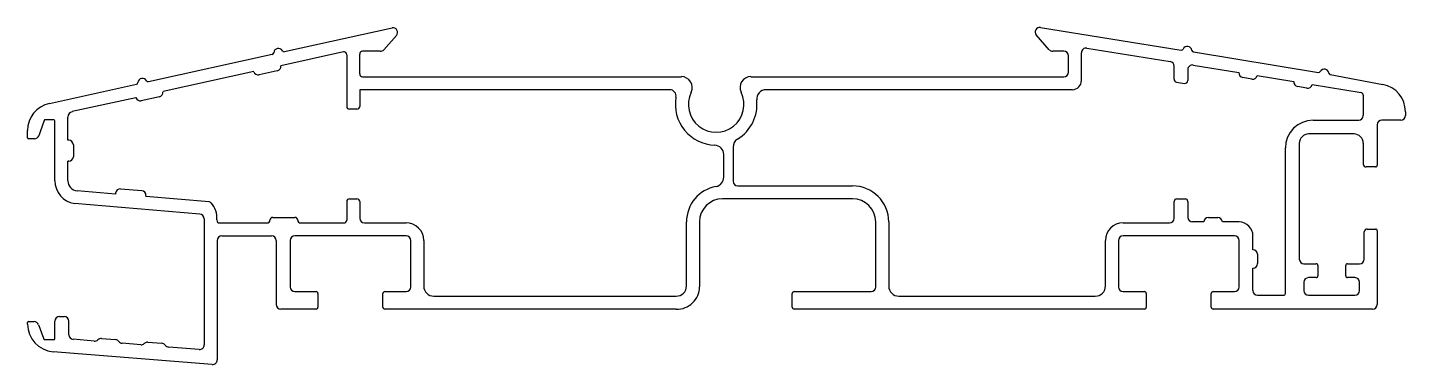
# Model space of a CAD drawing. Extents: x 825 to 973, y 266 to 303.
import ezdxf

# ---------------------------------------------------------------- set-up
doc = ezdxf.new("R2010")
doc.units = 0
doc.layers.get('0').update_dxf_attribs({"linetype": 'CONTINUOUS'})

msp = doc.modelspace()

# ---------------------------------------------------------------- linework, layer by layer
for p, q in [((852.54, 300.21), (864.15, 302.77)), ((864.62, 301.97), (863.25, 300.42)), ((935.01, 300.42), (933.61, 302.01)), ((934.05, 302.81), (949.22, 300.38)), ((858.9, 300.18), (852.16, 298.69)), ((862.88, 300.25), (860.96, 300.25)), ((936.58, 300.25), (935.39, 300.25)), ((939.06, 300.59), (948.05, 299.15)), ((950.55, 300.18), (964.03, 297.97)), ((837.89, 296.98), (851.23, 299.92)), ((859.26, 299.88), (859.26, 294.3)), ((860.66, 297.8), (860.66, 299.95)), ((937.08, 298), (937.08, 299.75)), ((938.48, 297.1), (938.48, 300.09)), ((948.47, 297.22), (948.47, 298.65)), ((950.53, 298.76), (955.46, 297.95)), ((849.23, 298.05), (839.45, 295.89)), ((851.77, 298.14), (849.81, 297.71)), ((860.96, 297.5), (895.34, 297.5)), ((902.83, 297.5), (936.58, 297.5)), ((949.95, 298.27), (949.95, 297.08)), ((956.86, 297.25), (955.87, 297.41)), ((957.43, 297.63), (961.38, 296.98)), ((965.31, 297.74), (970.97, 296.67)), ((827.2, 294.62), (836.58, 296.69)), ((894.07, 296.1), (860.66, 296.1)), ((860.66, 296.1), (860.66, 294.3)), ((937.48, 296.1), (904.46, 296.1)), ((948.72, 296.93), (949.6, 296.78)), ((962.78, 296.28), (961.79, 296.44)), ((963.35, 296.66), (968.62, 295.8)), ((836.52, 295.24), (829.66, 293.73)), ((839.06, 295.34), (837.11, 294.91)), ((968.87, 295.5), (968.87, 293.31)), ((827.69, 292.85), (826.74, 292.85)), ((827.79, 286.27), (827.79, 292.75)), ((829.19, 290.64), (829.19, 293.14)), ((860.36, 294), (859.56, 294)), ((963.47, 292.81), (968.37, 292.81)), ((972.91, 292.82), (970.87, 292.82)), ((973.41, 293.72), (973.41, 293.32)), ((824.84, 290.9), (824.84, 291.69)), ((967.87, 291.32), (962.97, 291.32)), ((970.37, 292.32), (970.37, 287.96)), ((825.6, 290.8), (824.94, 290.8)), ((829.28, 290.64), (829.19, 290.64)), ((829.78, 290.14), (829.78, 288.87)), ((900.91, 289.91), (900.91, 286.22)), ((960.47, 274.11), (960.47, 289.81)), ((961.97, 290.32), (961.97, 277.81)), ((968.87, 290.32), (968.87, 288.06)), ((829.19, 286.27), (829.19, 288.37)), ((829.29, 288.37), (829.19, 288.37)), ((899.91, 286.64), (899.91, 289.11)), ((970.17, 287.76), (969.17, 287.76)), ((834.88, 285.38), (837.15, 285.2)), ((901.41, 285.72), (913.8, 285.72)), ((843.43, 282.67), (829.89, 283.8)), ((834.34, 284.83), (830.2, 285.18)), ((834.34, 284.93), (834.34, 284.83)), ((837.61, 284.66), (837.6, 284.56)), ((844.43, 283.99), (837.6, 284.56)), ((859.26, 284.02), (859.26, 282.02)), ((859.56, 284.32), (860.36, 284.32)), ((860.66, 284.02), (860.66, 282.22)), ((913.8, 284.32), (899.79, 284.32)), ((948.47, 282.22), (948.47, 284.02)), ((948.77, 284.32), (949.65, 284.32)), ((949.95, 284.02), (949.95, 282.32)), ((851.28, 282.32), (853.68, 282.32)), ((952.17, 282.32), (953.17, 282.32)), ((843.89, 282.17), (843.89, 268.55)), ((845.56, 281.72), (850.68, 281.72)), ((854.28, 281.72), (858.96, 281.72)), ((861.16, 281.72), (865.66, 281.72)), ((895.89, 274.91), (895.89, 281.82)), ((897.29, 281.82), (897.29, 274.81)), ((916.3, 274.81), (916.3, 281.82)), ((917.7, 281.82), (917.7, 274.91)), ((942.97, 281.72), (947.97, 281.72)), ((951.67, 281.82), (950.45, 281.82)), ((951.67, 281.82), (951.67, 281.82)), ((955.47, 281.82), (953.67, 281.82)), ((953.67, 281.82), (953.67, 281.82)), ((969.27, 281.05), (970.17, 281.05)), ((970.37, 280.85), (970.37, 272.91)), ((845.29, 279.82), (845.29, 266.93)), ((845.79, 280.32), (851.16, 280.32)), ((851.66, 279.82), (851.66, 272.91)), ((853.16, 279.82), (853.16, 274.81)), ((865.66, 280.32), (853.66, 280.32)), ((866.16, 274.81), (866.16, 279.82)), ((867.56, 279.82), (867.56, 274.91)), ((941.07, 274.91), (941.07, 279.82)), ((942.47, 279.82), (942.47, 274.81)), ((954.97, 280.32), (942.97, 280.32)), ((955.47, 274.81), (955.47, 279.82)), ((956.97, 278.83), (956.97, 280.32)), ((968.97, 277.81), (968.97, 280.75)), ((956.97, 278.83), (956.97, 278.83)), ((957.47, 278.33), (957.47, 277.33)), ((956.97, 276.83), (956.97, 276.83)), ((956.97, 274.41), (956.97, 276.83)), ((962.47, 277.31), (963.77, 277.31)), ((963.97, 277.11), (963.97, 276.01)), ((966.97, 276.01), (966.97, 277.11)), ((967.17, 277.31), (968.47, 277.31)), ((962.47, 275.31), (962.47, 274.41)), ((963.77, 275.81), (962.97, 275.81)), ((967.97, 275.81), (967.17, 275.81)), ((968.47, 274.41), (968.47, 275.31)), ((853.66, 274.31), (855.96, 274.31)), ((856.16, 274.11), (856.16, 272.61)), ((863.16, 272.61), (863.16, 274.11)), ((863.36, 274.31), (865.66, 274.31)), ((868.66, 273.81), (894.79, 273.81)), ((907.3, 272.61), (907.3, 274.11)), ((907.5, 274.31), (915.8, 274.31)), ((918.8, 273.81), (939.97, 273.81)), ((942.97, 274.31), (945.27, 274.31)), ((945.47, 274.11), (945.47, 272.61)), ((952.47, 272.61), (952.47, 274.11)), ((952.67, 274.31), (954.97, 274.31)), ((957.47, 273.91), (960.27, 273.91)), ((962.97, 273.91), (967.97, 273.91)), ((855.96, 272.41), (852.16, 272.41)), ((894.79, 272.41), (863.36, 272.41)), ((945.27, 272.41), (907.5, 272.41)), ((969.87, 272.41), (952.67, 272.41)), ((824.84, 270.8), (824.84, 270.97)), ((824.94, 271.07), (825.56, 271.07)), ((827.79, 269.22), (827.79, 271.11)), ((828.29, 271.61), (828.79, 271.61)), ((829.29, 269.64), (829.29, 271.11)), ((826.7, 269.12), (827.69, 269.12)), ((832.04, 268.96), (829.75, 269.15)), ((832.83, 269.25), (834.33, 269.13)), ((844.75, 266.44), (827.6, 267.81)), ((837.04, 268.56), (835.06, 268.72)), ((837.83, 268.85), (839.33, 268.73)), ((843.35, 268.05), (840.06, 268.32))]:
    msp.add_line(p, q)
for centre, radius, start, end in [((864.25, 302.29), 0.487, 318.641, 102.4321), ((933.97, 302.33), 0.485, 80.8939, 221.359), ((851.89, 300.06), 0.5, 29.0325, 175.8318), ((852.5, 300.4), 0.2, 209.0325, 282.4321), ((858.96, 299.88), 0.3, 0, 102.4321), ((860.96, 299.95), 0.3, 90, 180), ((862.88, 300.75), 0.5, 270, 318.641), ((935.39, 300.75), 0.5, 221.359, 270), ((936.58, 299.75), 0.5, 0, 90), ((938.98, 300.09), 0.5, 80.8939, 180), ((949.25, 300.57), 0.2, 260.8939, 334.848), ((949.89, 300.28), 0.5, 7.9436, 154.848), ((950.58, 300.37), 0.2, 187.9439, 260.6025), ((851.19, 300.11), 0.2, 282.4321, 355.8318), ((851.66, 298.63), 0.5, 282.4321, 6.693), ((947.97, 298.65), 0.5, 0, 80.8939), ((950.45, 298.27), 0.5, 80.7, 180), ((837.24, 296.83), 0.5, 29.0325, 175.8318), ((849.71, 298.2), 0.5, 198.1713, 282.4321), ((860.96, 297.8), 0.3, 180, 270), ((895.34, 296.34), 1.17, 334.0108, 90), ((902.83, 296.34), 1.17, 90, 205.9892), ((936.58, 298), 0.5, 270, 0), ((948.77, 297.22), 0.3, 180, 260.7), ((955.95, 297.9), 0.5, 174.1106, 260.6923), ((956.94, 297.74), 0.5, 260.6923, 347.3048), ((964.06, 298.17), 0.2, 260.7, 329.7285), ((964.66, 297.81), 0.5, 9.8908, 149.7285), ((965.35, 297.93), 0.2, 189.9026, 258.5505), ((836.54, 296.88), 0.2, 282.4321, 355.8318), ((837.85, 297.17), 0.2, 209.0325, 282.4321), ((838.95, 295.83), 0.5, 282.4321, 6.693), ((894.07, 295.4), 0.7, 349.9226, 90), ((899.09, 294.51), 3, 154.0108, 25.9892), ((904.46, 295.1), 1, 90, 186.2983), ((937.48, 297.1), 1, 270, 0), ((949.65, 297.08), 0.3, 260.7, 0), ((961.87, 296.93), 0.5, 174.0181, 260.6923), ((962.86, 296.77), 0.5, 260.6923, 347.3973), ((968.57, 295.5), 0.3, 0, 80.7), ((970.41, 293.72), 3, 0, 79.2875), ((827.84, 291.69), 3, 102.4321, 180), ((837, 295.4), 0.5, 198.1713, 282.4321), ((859.56, 294.3), 0.3, 180, 270), ((860.36, 294.3), 0.3, 270, 0), ((899.09, 294.51), 4.4, 169.9226, 268.127), ((899.09, 294.51), 4.4, 301.5254, 6.2983), ((868.13, 277.34), 44.26, 159.5797, 161.845), ((826.74, 292.75), 0.1, 90, 158.3724), ((827.69, 292.75), 0.1, 360, 90), ((829.79, 293.14), 0.6, 102.4321, 180), ((963.47, 289.81), 3, 90, 180), ((968.37, 293.31), 0.5, 270, 0), ((970.87, 292.32), 0.5, 90, 180), ((972.91, 293.32), 0.5, 270, 0), ((962.97, 290.32), 1, 90, 180), ((967.87, 290.32), 1, 0, 90), ((824.94, 290.9), 0.1, 180, 270), ((825.6, 291.3), 0.5, 270, 340.7664), ((829.28, 290.14), 0.5, 0, 90), ((898.91, 289.11), 1, 360, 88.127), ((901.91, 289.91), 1, 121.5254, 180), ((829.28, 288.87), 0.5, 270.2345, 0), ((969.17, 288.06), 0.3, 180, 270), ((970.17, 287.96), 0.2, 270, 0), ((830.29, 286.27), 2.5, 180, 260.8962), ((830.29, 286.27), 1.1, 180, 265.2521), ((834.84, 284.89), 0.5, 85.2514, 174.6256), ((899.79, 281.82), 3.9, 100.3735, 180), ((898.91, 286.64), 1, 280.3735, 360), ((901.41, 286.22), 0.5, 180, 270), ((913.8, 281.82), 3.9, 0, 90), ((837.11, 284.7), 0.5, 355.8821, 85.2514), ((844.4, 283.7), 0.3, 42.1249, 85.2521), ((842.77, 282.22), 2.5, 355.8513, 42.1249), ((859.56, 284.02), 0.3, 90, 180), ((860.36, 284.02), 0.3, 0, 90), ((899.79, 281.82), 2.5, 90, 180), ((913.8, 281.82), 2.5, 360, 90), ((948.77, 284.02), 0.3, 90, 180), ((949.65, 284.02), 0.3, 0, 90), ((843.39, 282.17), 0.5, 360, 85.2521), ((851.28, 282.02), 0.3, 90, 180), ((853.68, 282.02), 0.3, 360, 90), ((950.45, 282.32), 0.5, 180, 270), ((952.17, 281.82), 0.5, 90, 180), ((953.17, 281.82), 0.5, 0, 90), ((845.56, 282.02), 0.3, 175.8513, 270), ((850.68, 282.02), 0.3, 270, 0), ((854.28, 282.02), 0.3, 180, 270), ((858.96, 282.02), 0.3, 270, 0), ((861.16, 282.22), 0.5, 180, 270), ((865.66, 279.82), 1.9, 0, 90), ((942.97, 279.82), 1.9, 90, 180), ((947.97, 282.22), 0.5, 270, 0), ((955.47, 280.32), 1.5, 360, 90), ((969.27, 280.75), 0.3, 90, 180), ((970.17, 280.85), 0.2, 360, 90), ((845.79, 279.82), 0.5, 90, 180), ((851.16, 279.82), 0.5, 0, 90), ((853.66, 279.82), 0.5, 90, 180), ((865.66, 279.82), 0.5, 360, 90), ((942.97, 279.82), 0.5, 90, 180), ((954.97, 279.82), 0.5, 360, 90), ((956.97, 278.33), 0.5, 0, 90), ((956.97, 277.33), 0.5, 270, 0), ((962.47, 277.81), 0.5, 180, 270), ((963.77, 277.11), 0.2, 360, 90), ((967.17, 277.11), 0.2, 90, 180), ((968.47, 277.81), 0.5, 270, 360), ((868.66, 274.91), 1.1, 180, 270), ((894.79, 274.91), 1.1, 270, 0), ((918.8, 274.91), 1.1, 180, 270), ((939.97, 274.91), 1.1, 270, 360), ((962.97, 275.31), 0.5, 90, 180), ((963.77, 276.01), 0.2, 270, 0), ((967.17, 276.01), 0.2, 180, 270), ((967.97, 275.31), 0.5, 0, 90), ((853.66, 274.81), 0.5, 180, 270), ((855.96, 274.11), 0.2, 360, 90), ((863.36, 274.11), 0.2, 90, 180), ((865.66, 274.81), 0.5, 270, 360), ((894.88, 274.83), 2.42, 268.0153, 359.6467), ((907.5, 274.11), 0.2, 90, 180), ((915.8, 274.81), 0.5, 270, 0), ((942.97, 274.81), 0.5, 180, 270), ((945.27, 274.11), 0.2, 0, 90), ((952.67, 274.11), 0.2, 90, 180), ((954.97, 274.81), 0.5, 270, 0), ((957.47, 274.41), 0.5, 180, 270), ((960.27, 274.11), 0.2, 270, 0), ((962.97, 274.41), 0.5, 180, 270), ((967.97, 274.41), 0.5, 270, 0), ((852.16, 272.91), 0.5, 180, 270), ((855.96, 272.61), 0.2, 270, 0), ((863.36, 272.61), 0.2, 180, 270), ((907.5, 272.61), 0.2, 180, 270), ((945.27, 272.61), 0.2, 270, 0), ((952.67, 272.61), 0.2, 180, 270), ((969.87, 272.91), 0.5, 270, 360), ((824.94, 270.97), 0.1, 90, 180), ((827.84, 270.8), 3, 180, 265.4099), ((825.56, 270.57), 0.5, 19.0724, 90), ((863.49, 283.68), 39.63, 199.0724, 201.4614), ((828.29, 271.11), 0.5, 90, 180), ((828.79, 271.11), 0.5, 0, 90), ((826.7, 269.22), 0.1, 201.4614, 270), ((827.69, 269.22), 0.1, 270, 360), ((829.79, 269.64), 0.5, 180, 265.4099), ((832.08, 269.46), 0.5, 265.4099, 314.901), ((832.79, 268.75), 0.5, 85.4099, 134.901), ((834.29, 268.63), 0.5, 35.9188, 85.4099), ((835.1, 269.22), 0.5, 215.9188, 265.4099), ((837.08, 269.06), 0.5, 265.4099, 314.901), ((837.79, 268.35), 0.5, 85.4099, 134.901), ((839.29, 268.23), 0.5, 35.9188, 85.4099), ((840.1, 268.82), 0.5, 215.9188, 265.4099), ((843.39, 268.55), 0.5, 265.4099, 360), ((844.79, 266.93), 0.5, 265.4099, 360)]:
    msp.add_arc(centre, radius, start, end)

doc.saveas('drawing.dxf')
